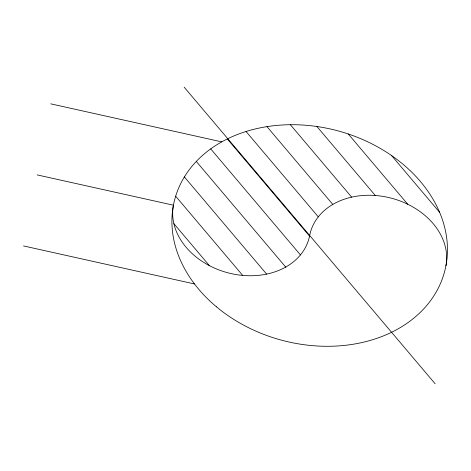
<?xml version="1.0" encoding="UTF-8"?>
<svg xmlns="http://www.w3.org/2000/svg" width="471" height="471" viewBox="0 0 471 471"><rect width="100%" height="100%" fill="white"/><g stroke="black" fill="none" stroke-linecap="round" stroke-linejoin="round"><path stroke-width="0.71" d="M50.786 103.85L221.735 141.865M37.168 174.9L173.422 205.197A69.838 54.194 15.1 0 0 231.338 273.639A69.838 54.194 15.1 0 0 309.677 235.5A69.838 54.194 15.1 0 1 388.016 197.367A69.838 54.194 15.1 0 1 445.931 265.797M23.55 245.944L194.499 283.96M391.531 155.524L439.631 212.362M348.269 133.982L407.727 204.237M316.918 126.511L375.293 195.489M290.371 124.715L351.654 197.131M266.969 126.634L332.797 204.426M246.05 131.491L318.29 216.86M184.196 87.217L435.151 383.783M227.322 138.939L309.553 236.112M210.702 148.877L300.439 254.917M196.289 161.418L285.838 267.24M184.379 176.919L266.621 274.104M175.665 196.201L242.689 275.405M173.876 223.66L209.395 265.638M216.389 306.774A139.675 108.395 15.1 0 0 444.124 273.327A139.675 108.395 15.1 0 0 268.517 126.399A139.675 108.395 15.1 0 0 216.389 306.774"/></g></svg>
